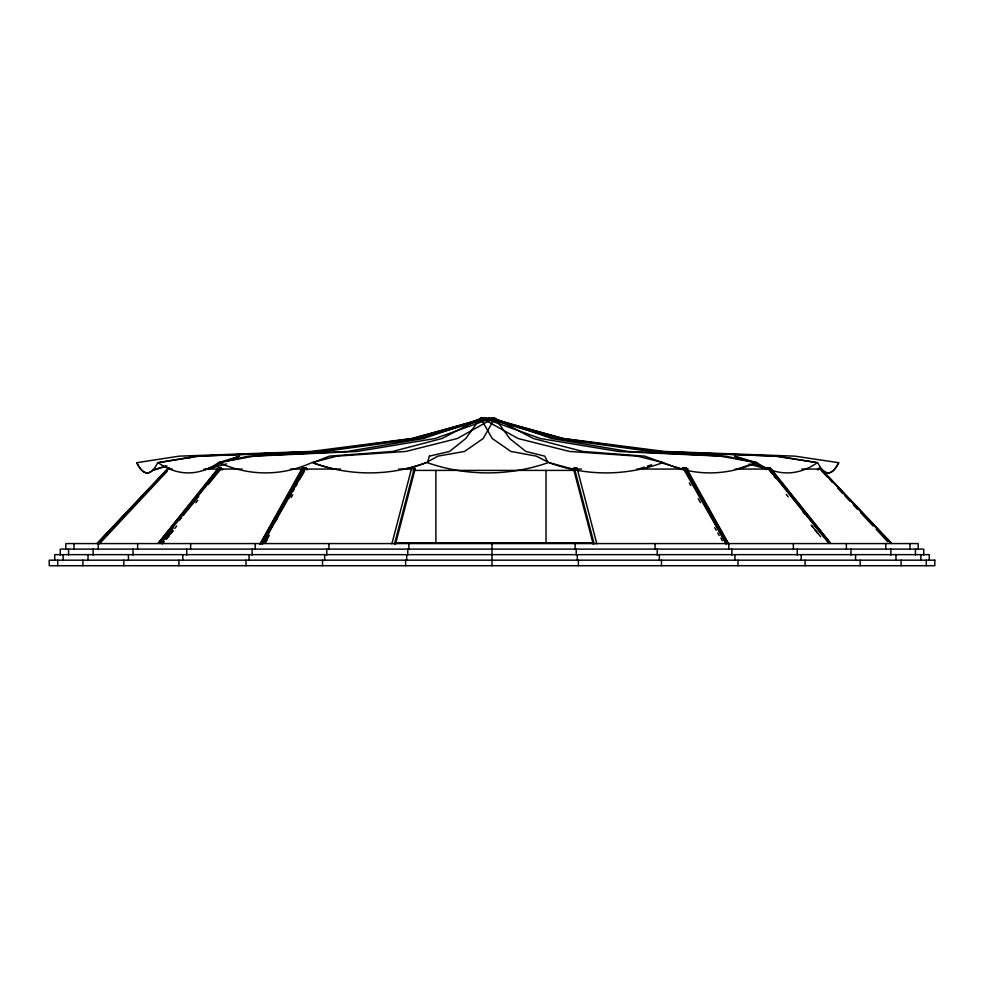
<?xml version="1.0" encoding="UTF-8"?>
<svg xmlns="http://www.w3.org/2000/svg" width="984" height="984" viewBox="0 0 984 984"><rect width="100%" height="100%" fill="white"/><g stroke="black" fill="none" stroke-linecap="round" stroke-linejoin="round"><path stroke-width="1.48" d="M596.833 543.857L576.944 467.769L574.275 467.794L573.77 469.725L593.278 544.349M391.866 543.857L411.767 467.769L414.633 467.794L415.137 469.725M394.547 543.869L414.436 467.794L414.941 469.725L395.42 544.349M264.241 541.864L265.705 539.171M267.156 536.477L268.62 533.783M259.948 544.115L302.432 467.794L304.892 467.769M301.141 470.475L302.629 467.794M262.211 544.103L304.696 467.769M265.594 542.024L269.321 535.321M260.12 544.14L303.601 467.769L306.012 467.794L307.143 469.725M262.384 544.164L305.864 467.794L306.983 469.725M265.754 542.147L267.254 539.515M291.239 497.387L292.74 494.755M275.926 520.757L277.451 518.101M288.878 498.224L291.166 494.239M292.691 491.594L294.216 488.937M295.729 486.293L297.254 483.636M299.542 479.663L304.118 471.705M681.764 469.725L682.884 467.794L685.159 467.769L728.627 544.14M685.135 469.725L686.279 467.794L684.003 467.769L726.487 544.103M161.843 542.442L173.172 528.014M191.093 505.149L192.987 502.75M158.178 543.205L218.473 467.794L220.219 467.769M216.714 470.192L218.632 467.794M159.765 543.18L220.059 467.769M162.348 543.931L164.267 541.532M166.185 539.134L172.877 530.757M174.795 528.371L176.702 525.973M158.301 543.242L219.309 467.769L220.982 467.794L222.593 469.725L220.92 469.712M159.888 543.266L220.896 467.794M179.592 520.007L181.511 517.633M183.43 515.272L198.756 496.317M208.337 484.46L220.797 469.061M166.259 539.306L169.125 535.763M171.032 533.402L172.938 531.053M195.816 502.75L197.722 500.389M766.315 469.725L767.926 467.794L769.513 467.769L830.508 543.242L770.275 467.794L768.689 467.769L828.983 543.18M99.359 543.906L167.169 471.299M97.084 543.463L168.658 467.794M97.17 543.463L168.756 467.794M97.797 543.439L169.383 467.769M819.438 467.769L817.519 469.712L818.331 469.725M493.451 418.286L457.326 438.52L405.9 451.447L336.885 456.146L311.682 462.701A183.664 140.687 -90 0 1 219.248 462.701L248.509 456.146L347.401 451.447L423.71 438.52L482.209 418.286M403.551 469.27A183.664 172.581 90 0 0 426.158 462.701L437.855 456.146L464.497 451.447L483.218 438.52L494.669 418.286L533.439 438.52L582.688 451.447L644.704 456.146L662.663 462.701A183.664 172.581 -90 0 1 549.269 462.701L536.305 456.146L510.93 451.447L492.209 438.52L480.745 418.286M480.881 418.286L441.988 438.52L392.739 451.447L329.443 456.146L312.764 462.701A183.664 172.581 -90 0 0 426.158 462.701M203.368 470.401L222.876 462.726M227.058 461.078L239.604 456.146L218.448 462.701A183.664 91.832 90 0 1 158.117 462.701L196.345 456.146L318.988 451.447L413.157 438.52L484.202 418.286M491.545 418.286L435.1 438.52L357.167 451.447L254.032 456.146L218.448 462.701M486.625 418.286L411.595 438.52L310.932 451.447L179.248 456.146L136.739 462.701A183.664 31.894 90 0 0 152.459 470.401L165.435 465.973M188.51 458.113L194.278 456.146M737.397 468.95L751.837 464.141M638.641 468.999L644.422 467.117M647.3 466.182L651.642 464.78M152.459 470.401L167.083 465.949M489.171 418.286L419.209 438.52L324.191 451.447L199.285 456.146L157.698 462.701A183.664 31.894 -90 0 1 136.739 462.701M207.71 469.171L226.529 463.882M169.248 469.061L172.286 469.061M204.118 469.061L242.101 469.061M290.514 469.061L302.617 469.061M305.126 469.061L340.439 469.061M398.766 469.061L411.988 469.061M575.382 469.061L581.519 469.061M636.783 469.061L688.271 469.061M735.171 469.061L768.442 469.061L772.219 473.796M801.739 469.061L819.93 469.061M413.059 470.401L574.828 470.401M394.805 542.861L593.02 542.861M822.968 470.401A183.664 31.894 -90 0 0 838.688 462.701L794.912 456.146L664.495 451.447L563.832 438.52L488.802 418.286M491.225 418.286L562.27 438.52L656.439 451.447L777.815 456.146L817.31 462.701A183.664 91.832 90 0 1 756.979 462.701L720.128 456.146L618.247 451.447L540.327 438.52L483.882 418.286M549.269 462.701L574.779 469.626M748.984 464.067L767.729 469.208M486.256 418.286L556.218 438.52L651.236 451.447L774.875 456.146L817.729 462.701A183.664 31.894 90 0 0 838.688 462.701M756.979 462.701L734.544 456.146L741.493 458.79M661.519 462.849L682.625 469.147M493.218 418.286L551.716 438.52L628.026 451.447L725.651 456.146L756.167 462.701A183.664 140.687 90 0 1 663.745 462.701L637.275 456.146L569.527 451.447L518.101 438.52L481.963 418.286M752.612 463.009L772.059 470.401M821.197 468.901L891.824 543.463M822.686 471.115L832.156 481.127M836.363 485.579L848.995 498.925M852.156 502.271L864.788 515.616M866.892 517.842L888.995 541.212M820.484 468.888L891.012 543.439M820.976 470.18L827.236 476.883M830.361 480.229L832.452 482.467M837.667 488.052L842.882 493.636M844.961 495.874L850.176 501.459M853.312 504.804L857.482 509.281M860.606 512.627L873.128 526.034M876.264 529.392L887.728 541.68M767.926 467.794L828.922 543.266M774.137 476.17L776.056 478.544M802.882 511.717L804.789 514.078M786.327 494.497L788.233 496.846M811.111 525.149L813.018 527.51M814.924 529.872L817.79 533.402M812.046 525.973L820.656 536.747M682.884 467.794L726.364 544.164M689.267 482.898L690.768 485.53M698.259 498.703L700.51 502.652M714.753 527.67L716.254 530.302M717.742 532.934L719.242 535.567M686.279 467.794L728.763 544.115M720.878 538.002L722.367 540.683M574.275 467.794L594.164 543.869M929.265 560.179L929.265 554.644L54.735 554.644L54.735 560.179M926.288 560.179L926.288 565.714M923.73 555.148L923.73 549.109L60.27 549.109L60.27 555.148M920.864 554.644L920.864 560.179M918.195 549.478L918.195 543.574L65.805 543.574L65.805 549.478M915.44 549.109L915.44 555.148M910.003 543.574L910.003 549.478M901.098 560.179L901.098 565.714M895.981 554.644L895.981 560.179M890.864 549.109L890.864 555.148M885.748 543.574L885.748 549.478M860.176 560.179L860.176 565.714M855.576 554.644L855.576 560.179M850.976 549.109L850.976 555.148M846.363 543.574L846.363 549.478M805.109 560.179L805.109 565.714M801.197 554.644L801.197 560.179M797.274 549.109L797.274 555.148M793.362 543.574L793.362 549.478M738.012 560.179L738.012 565.714M734.937 554.644L734.937 560.179M731.862 549.109L731.862 555.148M728.787 543.574L728.787 549.478M661.457 560.179L661.457 565.714M659.329 554.644L659.329 560.179M657.214 549.109L657.214 555.148M655.098 543.574L655.098 549.478M578.383 560.179L578.383 565.714M577.301 554.644L577.301 560.179M576.23 549.109L576.23 555.148M575.148 543.574L575.148 549.478M546.022 470.401L546.022 542.861M492 543.574L492 565.714M435.887 470.401L435.887 542.861M408.852 543.574L408.852 549.478M407.77 549.109L407.77 555.148M406.699 554.644L406.699 560.179M405.617 560.179L405.617 565.714M328.902 543.574L328.902 549.478M326.786 549.109L326.786 555.148M324.671 554.644L324.671 560.179M322.543 560.179L322.543 565.714M255.213 543.574L255.213 549.478M252.138 549.109L252.138 555.148M249.063 554.644L249.063 560.179M245.988 560.179L245.988 565.714M190.638 543.574L190.638 549.478M186.726 549.109L186.726 555.148M182.803 554.644L182.803 560.179M178.891 560.179L178.891 565.714M137.637 543.574L137.637 549.478M133.025 549.109L133.025 555.148M128.424 554.644L128.424 560.179M123.824 560.179L123.824 565.714M98.252 543.574L98.252 549.478M93.136 549.109L93.136 555.148M88.019 554.644L88.019 560.179M82.902 560.179L82.902 565.714M73.997 543.574L73.997 549.478M68.56 549.109L68.56 555.148M63.136 554.644L63.136 560.179M57.712 560.179L57.712 565.714M335.359 469.27A183.664 172.581 90 0 1 314.142 463.206M429.393 456.146L427.376 462.701A183.664 183.664 0 0 0 548.039 462.701L544.755 456.146L525.899 451.447L509.651 438.52L495.05 418.286L480.377 418.286L465.776 438.52L449.528 451.447L429.393 456.146M934.8 560.179L49.2 560.179L49.2 565.714L934.8 565.714L934.8 560.179"/></g></svg>
